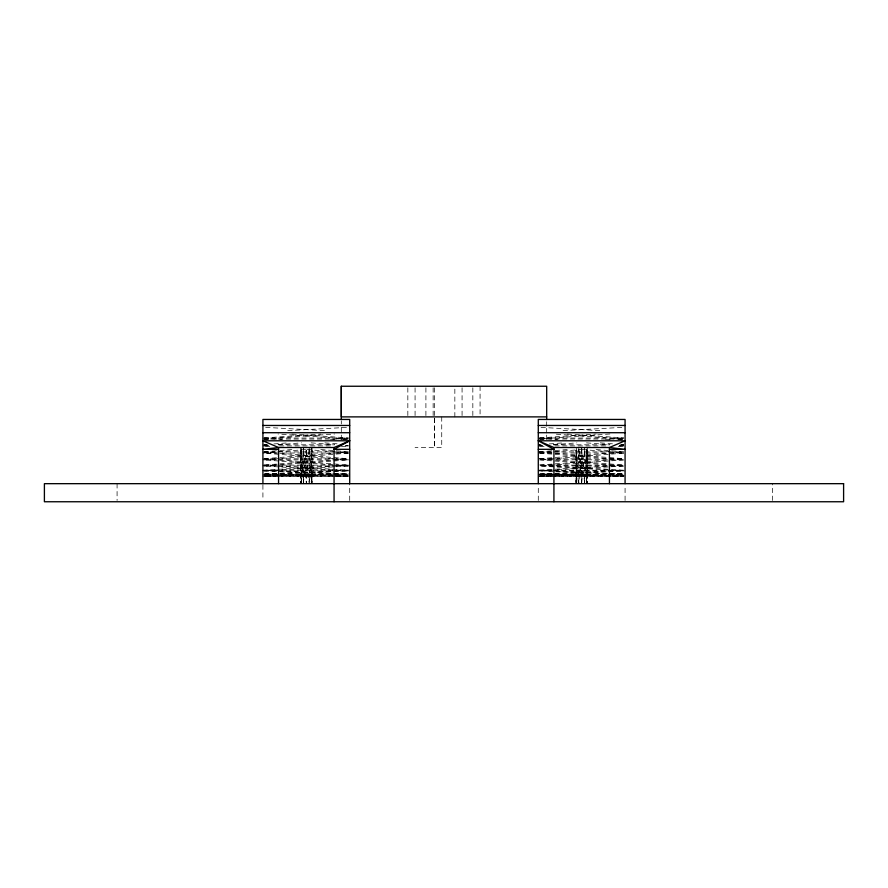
<?xml version="1.0" encoding="UTF-8"?>
<svg xmlns="http://www.w3.org/2000/svg" width="888" height="888" viewBox="0 0 888 888"><rect width="100%" height="100%" fill="white"/><g stroke="black" fill="none" stroke-linecap="round" stroke-linejoin="round"><path stroke-width="0.67" stroke-dasharray="4.44 3.33" d="M341.303 439.516L341.303 420.879M349.706 500.466L349.706 483.671M407.836 415.551L407.836 387.579M415.073 415.551L415.073 387.579M425.907 415.551L425.907 386.247M433.144 415.551L433.144 387.579M434.51 415.551L434.51 387.579M441.736 416.883L441.736 447.508L415.073 447.508M454.845 416.883L454.845 387.579M462.071 415.551L462.071 387.579M472.838 415.551L472.838 386.247M538.283 500.466L538.283 484.97M546.686 439.516L546.686 434.188M546.686 432.856L546.686 427.528M546.686 426.196L546.686 420.879M625.074 500.466L625.074 484.97M772.36 500.466L772.36 483.671M301.243 450.194L300.521 483.671L300.521 450.194M312.099 447.508L311.322 483.671L311.322 447.508L309.202 483.671L309.202 447.508L311.244 482.339M575.912 482.339L576.667 447.508M586.713 482.339L587.456 447.508M300.521 447.508L301.298 483.671L303.419 447.508L303.419 483.671L306.094 450.194M576.745 482.339L578.621 450.194M308.991 450.194L306.316 483.671L306.305 447.508M584.459 482.339L581.673 447.508L578.787 483.671L576.823 450.194M581.784 482.339L584.57 447.508L584.57 483.671L586.691 447.508L586.691 483.671L584.726 450.194M264.291 451.792L291.841 449.539M305.616 449.528L262.915 453.024L348.329 453.024M341.436 446.597L348.329 446.031M539.66 451.792L567.21 449.539M619.558 445.254L623.698 444.921M539.66 452.913L580.985 449.528M618.181 446.486L623.698 446.031M264.291 458.708L348.329 452.014M539.66 458.708L623.698 452.014M264.291 444.699L267.044 444.488M273.937 443.945L287.712 442.868M330.414 439.527L348.329 438.128M269.808 446.486L262.915 445.92L268.42 445.487M278.066 444.721L301.487 442.868M342.812 439.604L348.329 439.172M348.329 453.135L262.915 459.862L348.329 459.862L264.291 453.135M541.036 444.588L538.283 444.81L541.036 444.81M549.306 443.945L563.081 442.868M605.783 439.527L623.698 438.128M539.66 445.809L542.413 445.598M553.435 444.721L576.856 442.868M618.181 439.604L623.698 439.172M623.698 453.135L539.66 459.762L625.074 459.862L539.66 465.878L623.698 465.978L539.66 459.962M264.291 464.979L348.329 458.918M539.66 464.979L623.698 458.918M264.291 438.961L334.554 433.977M609.912 433.977L539.66 438.961L623.698 439.061L553.435 433.977M264.291 465.878L348.329 459.962M264.291 437.928L320.779 434.021M539.66 437.928L596.137 434.021M262.915 470.24L348.329 465.157L262.915 465.079L348.329 470.152L262.915 470.24L348.329 473.892M539.66 470.152L623.698 465.157L538.283 465.079M348.329 466.056L262.915 470.929L348.329 470.929L264.291 466.056M623.698 466.056L539.66 470.851L623.698 474.325L539.66 476.068L623.698 476.09L539.66 474.414L625.074 470.929M287.712 430.658L349.706 427.228M563.081 430.658L622.31 427.383M264.291 473.892L348.329 470.296M539.66 473.892L623.698 470.296M264.291 474.325L348.329 470.984M264.291 475.913L348.329 473.981L262.915 473.948M539.66 475.913L623.698 473.981L539.66 473.948L625.074 475.946L539.66 475.946L623.698 476.09M262.915 476.09L348.329 475.946L264.291 473.981M538.283 476.09L623.698 475.946M262.915 438.028L348.329 438.028M539.66 438.028L623.698 438.028M262.915 439.061L348.329 439.061L278.066 433.977M262.915 444.81L267.044 444.81M278.066 444.81L334.554 444.81M553.435 444.81L609.912 444.81M620.934 444.81L623.698 444.81M262.915 445.92L268.42 445.92M279.443 445.92L333.178 445.92M345.576 445.92L348.329 445.92M538.283 445.92L542.413 445.92M554.811 445.92L608.535 445.92M619.558 445.92L623.698 445.92M262.915 451.903L348.329 451.903M538.283 451.903L623.698 451.903M539.66 453.024L625.074 453.024M262.915 458.819L348.329 458.819M539.66 458.819L623.698 458.819M262.915 465.978L348.329 465.978L264.291 459.962M538.283 470.24L623.698 470.24L539.66 465.157M538.283 470.929L623.698 470.929L539.66 466.056M538.283 474.381L623.698 474.381M348.329 475.946L262.915 475.946L348.329 476.09L262.915 474.381L348.329 474.381L264.291 476.068L348.329 476.09M264.291 470.984L349.706 474.381M539.66 470.296L625.074 473.948M541.036 427.383L600.277 430.658M265.667 427.383L324.908 430.658M567.21 434.021L623.698 437.928M291.841 434.021L348.329 437.928M539.66 458.918L625.074 465.079M264.291 458.918L348.329 464.979M539.66 438.128L557.564 439.527M600.277 442.868L614.052 443.945M620.934 444.488L623.698 444.699M539.66 439.172L545.165 439.604M586.502 442.868L609.912 444.721M619.558 445.487L623.698 445.809M539.66 453.135L623.698 459.762M264.291 438.128L282.206 439.538M324.908 442.868L338.683 443.945M264.291 439.172L269.808 439.604M311.133 442.868L334.554 444.721M345.576 445.598L348.329 445.809M539.66 452.014L623.698 458.708M264.291 452.014L348.329 458.708M596.137 449.539L623.698 451.792M539.66 446.031L546.542 446.597M582.361 449.528L623.698 452.913M264.291 444.921L268.42 445.254M320.779 449.539L348.329 451.792M307.004 449.528L348.329 452.913M578.998 450.194L581.573 482.339M306.526 450.194L309.091 482.339M303.629 450.194L306.205 482.339M301.454 450.194L303.419 483.671M586.746 450.194L587.456 483.671L587.456 450.194M576.634 482.339L575.946 450.194L575.89 483.671M311.322 447.508L312.065 482.339M581.673 447.508L581.673 483.671M578.787 447.508L578.787 482.339M576.667 450.194L576.667 483.671M480.075 386.247L480.075 415.551M312.099 450.194L312.099 483.671M301.298 447.508L301.298 483.671M262.915 484.97L262.915 500.466M117.083 483.671L117.083 500.466M434.51 418.215L434.51 447.508L434.51 418.215"/><path stroke-width="1.33" d="M341.303 419.547L341.303 386.247L546.686 386.247L546.686 419.547M349.706 440.792L334.066 447.508L278.555 447.508L262.915 440.792L349.706 440.792L334.066 449.317L349.706 449.317M546.686 416.883L341.303 416.883L341.303 386.247M262.915 425.463L349.706 425.463M538.283 425.463L625.074 425.463M262.915 432.711L349.706 432.711M538.283 432.711L625.074 432.711M538.283 440.792L625.074 440.792L609.434 447.508L553.923 447.508L538.283 440.792L553.923 449.317L538.283 449.317M278.555 449.317L262.915 449.317L278.555 447.508L278.555 483.671M609.434 449.317L625.074 449.317L609.434 447.508L609.434 483.671M625.074 483.671L625.074 419.447L538.283 419.447L538.283 483.671M553.923 447.508L553.923 501.753M349.706 483.671L349.706 419.447L262.915 419.447L262.915 483.671M334.066 447.508L334.066 501.753M843.6 483.671L44.4 483.671L44.4 501.753L843.6 501.753L843.6 483.671"/></g></svg>
